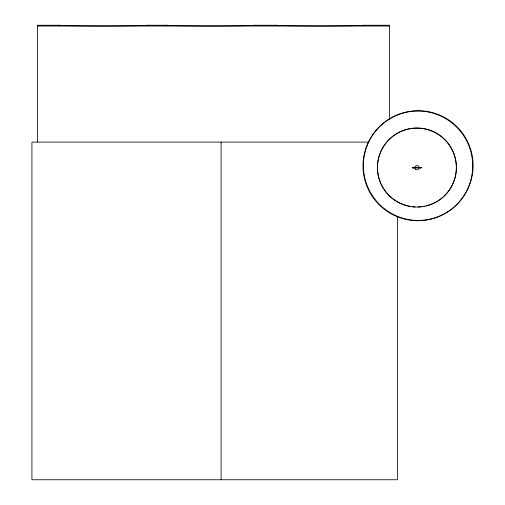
<?xml version="1.0" encoding="UTF-8"?>
<svg xmlns="http://www.w3.org/2000/svg" width="505" height="505" viewBox="0 0 505 505"><rect width="100%" height="100%" fill="white"/><g stroke="black" fill="none" stroke-linecap="round" stroke-linejoin="round"><path stroke-width="0.76" d="M416.846 167.37L416.846 167.875M37.484 26.039L389.551 26.039M369.073 142.101L31.922 142.101L31.922 479.75L397.391 479.75L397.391 216.254M412.288 167.37L421.397 167.37M412.288 167.875L421.397 167.875M420.804 167.37L420.804 167.875M420.69 167.37L420.69 167.875M420.394 167.37L420.394 167.875M420.065 167.37L420.065 167.875M419.51 167.37L419.51 167.875M418.273 167.37L418.273 167.875M415.413 167.37L415.413 167.875M414.176 167.37L414.176 167.875M413.627 167.37L413.627 167.875M413.298 167.37L413.298 167.875M412.995 167.37L412.995 167.875M412.882 167.37L412.882 167.875M389.551 119.742L389.551 25.25L363.442 25.25A105.469 0.764 0 0 1 320.347 25.976A101.322 0.739 0 0 1 277.043 25.25L254.091 25.25A105.469 0.764 0 0 1 210.989 25.976A101.322 0.739 0 0 1 167.692 25.25L146.381 25.25A105.469 0.764 0 0 1 103.279 25.976A101.322 0.739 0 0 1 59.981 25.25L37.484 25.25L37.484 142.101M221.108 142.101L221.108 479.75M383.339 188.131A39.453 39.453 0 0 1 393.969 135.34A39.453 39.453 0 0 1 447.367 142.328A39.453 39.453 0 0 1 444.059 196.079M442.967 197.076A39.453 39.453 0 0 1 437.627 201.022M437.002 201.4A39.453 39.453 0 0 1 426.1 205.806M424.661 206.122A39.453 39.453 0 0 1 423.196 206.387M421.732 206.595A39.453 39.453 0 0 1 418.058 206.873M415.123 206.848A39.453 39.453 0 0 1 412.162 206.602M409.972 206.267A39.453 39.453 0 0 1 407.813 205.819M407.106 205.642A39.453 39.453 0 0 1 383.724 188.75M380.183 205.762A54.843 54.843 0 0 0 471.197 178.549A54.843 54.843 0 0 0 402.125 113.335A54.843 54.843 0 0 0 380.183 205.762M415.407 169.225A2.171 2.171 0 0 0 419.011 168.146A2.171 2.171 0 0 0 416.278 165.571A2.171 2.171 0 0 0 415.407 169.225M389.809 196.338A39.453 39.453 0 0 0 455.289 176.763A39.453 39.453 0 0 0 405.597 129.842A39.453 39.453 0 0 0 389.809 196.338M380.606 205.447A54.843 54.843 0 0 0 471.619 178.24A54.843 54.843 0 0 0 402.548 113.025A54.843 54.843 0 0 0 380.606 205.447"/></g></svg>
